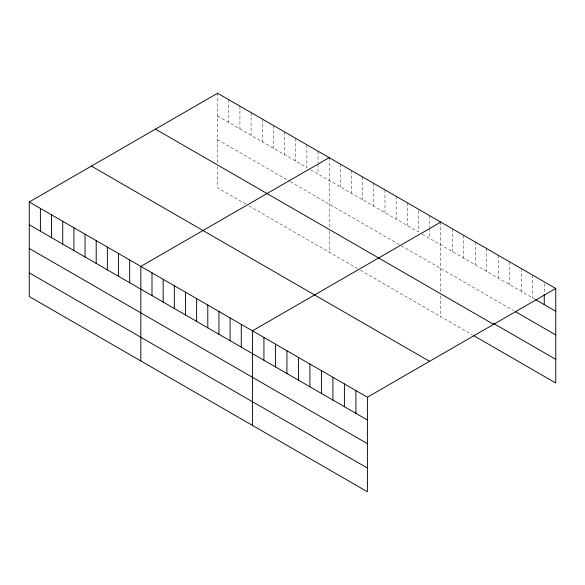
<?xml version="1.0" encoding="UTF-8"?>
<svg xmlns="http://www.w3.org/2000/svg" width="585" height="585" viewBox="0 0 585 585"><rect width="100%" height="100%" fill="white"/><g stroke="black" fill="none" stroke-linecap="round" stroke-linejoin="round"><path stroke-width="0.44" stroke-dasharray="2.92 2.19" d="M217.598 116.013L306.869 167.551L306.869 144.78M310.591 169.701L418.458 231.982L418.458 209.203M422.18 234.124L535.056 299.293M217.598 139.698L289.758 181.357M290.504 181.789L400.608 245.356M401.347 245.788L513.593 310.591M245.868 204.114L217.598 187.792L217.598 166.835M248.844 205.832L357.457 268.537M360.433 270.255L472.205 334.788M544.255 283.652L544.255 293.67M532.752 275.191L532.752 297.962M521.257 268.552L521.257 291.33M509.762 261.919L509.762 284.69M498.266 255.279L498.266 278.05M486.764 248.64L486.764 271.418M475.269 242.007L475.269 264.778M463.773 235.367L463.773 258.139M452.278 228.728L452.278 251.499M440.776 222.088L440.776 292.083M440.776 295.688L440.776 316.639M429.617 215.646L429.617 227.492M429.617 228.399L429.617 238.424M407.299 202.761L407.299 225.532M396.14 196.319L396.14 219.09M384.981 189.876L384.981 212.648M373.822 183.434L373.822 206.205M362.663 176.992L362.663 199.763M351.505 170.549L351.505 193.321M340.346 164.107L340.346 186.878M329.187 157.665L329.187 228.53M329.187 231.265L329.187 252.215M318.028 151.222L318.028 163.061M318.028 163.975L318.028 173.994M295.71 138.338L295.71 161.109M284.551 131.896L284.551 154.667M273.392 125.453L273.392 148.224M262.234 119.011L262.234 141.782M251.075 112.569L251.075 135.34M239.916 106.126L239.916 128.897M228.757 99.684L228.757 122.455M217.598 93.242L217.598 164.1"/><path stroke-width="0.88" d="M29.25 201.979L367.402 397.208L367.402 491.758L29.25 296.529L29.25 201.979L217.598 93.242L555.75 288.471L555.75 383.021L473.74 335.673M329.187 157.665L140.839 266.409L140.839 360.96M440.776 222.088L252.427 330.832L252.427 425.383M367.402 397.208L555.75 288.471M535.823 299.739L555.75 311.242M515.129 311.476L555.75 334.927M493.667 323.49L555.75 359.336M155.442 129.124L493.594 324.353M91.406 166.096L429.558 361.325M29.25 224.757L367.402 419.986M29.25 248.442L367.402 443.671M29.25 272.844L367.402 468.073M544.255 294.584L544.255 304.602M355.907 390.575L355.907 413.346M344.404 383.935L344.404 406.707M332.909 377.296L332.909 400.067M321.414 370.656L321.414 393.434M309.918 364.024L309.918 386.795M298.416 357.384L298.416 380.155M286.921 350.744L286.921 373.522M275.425 344.104L275.425 366.883M263.93 337.472L263.93 360.243M241.269 324.39L241.269 347.161M230.11 317.947L230.11 340.719M218.951 311.505L218.951 334.276M207.792 305.063L207.792 327.834M196.633 298.621L196.633 321.392M185.474 292.178L185.474 314.949M174.315 285.736L174.315 308.507M163.156 279.294L163.156 302.065M151.998 272.851L151.998 295.622M129.68 259.967L129.68 282.738M118.521 253.524L118.521 276.295M107.362 247.082L107.362 269.853M96.203 240.632L96.203 263.411M85.044 234.19L85.044 256.969M73.885 227.748L73.885 250.526M62.727 221.305L62.727 244.084M51.568 214.863L51.568 237.642M40.409 208.421L40.409 231.199"/></g></svg>
